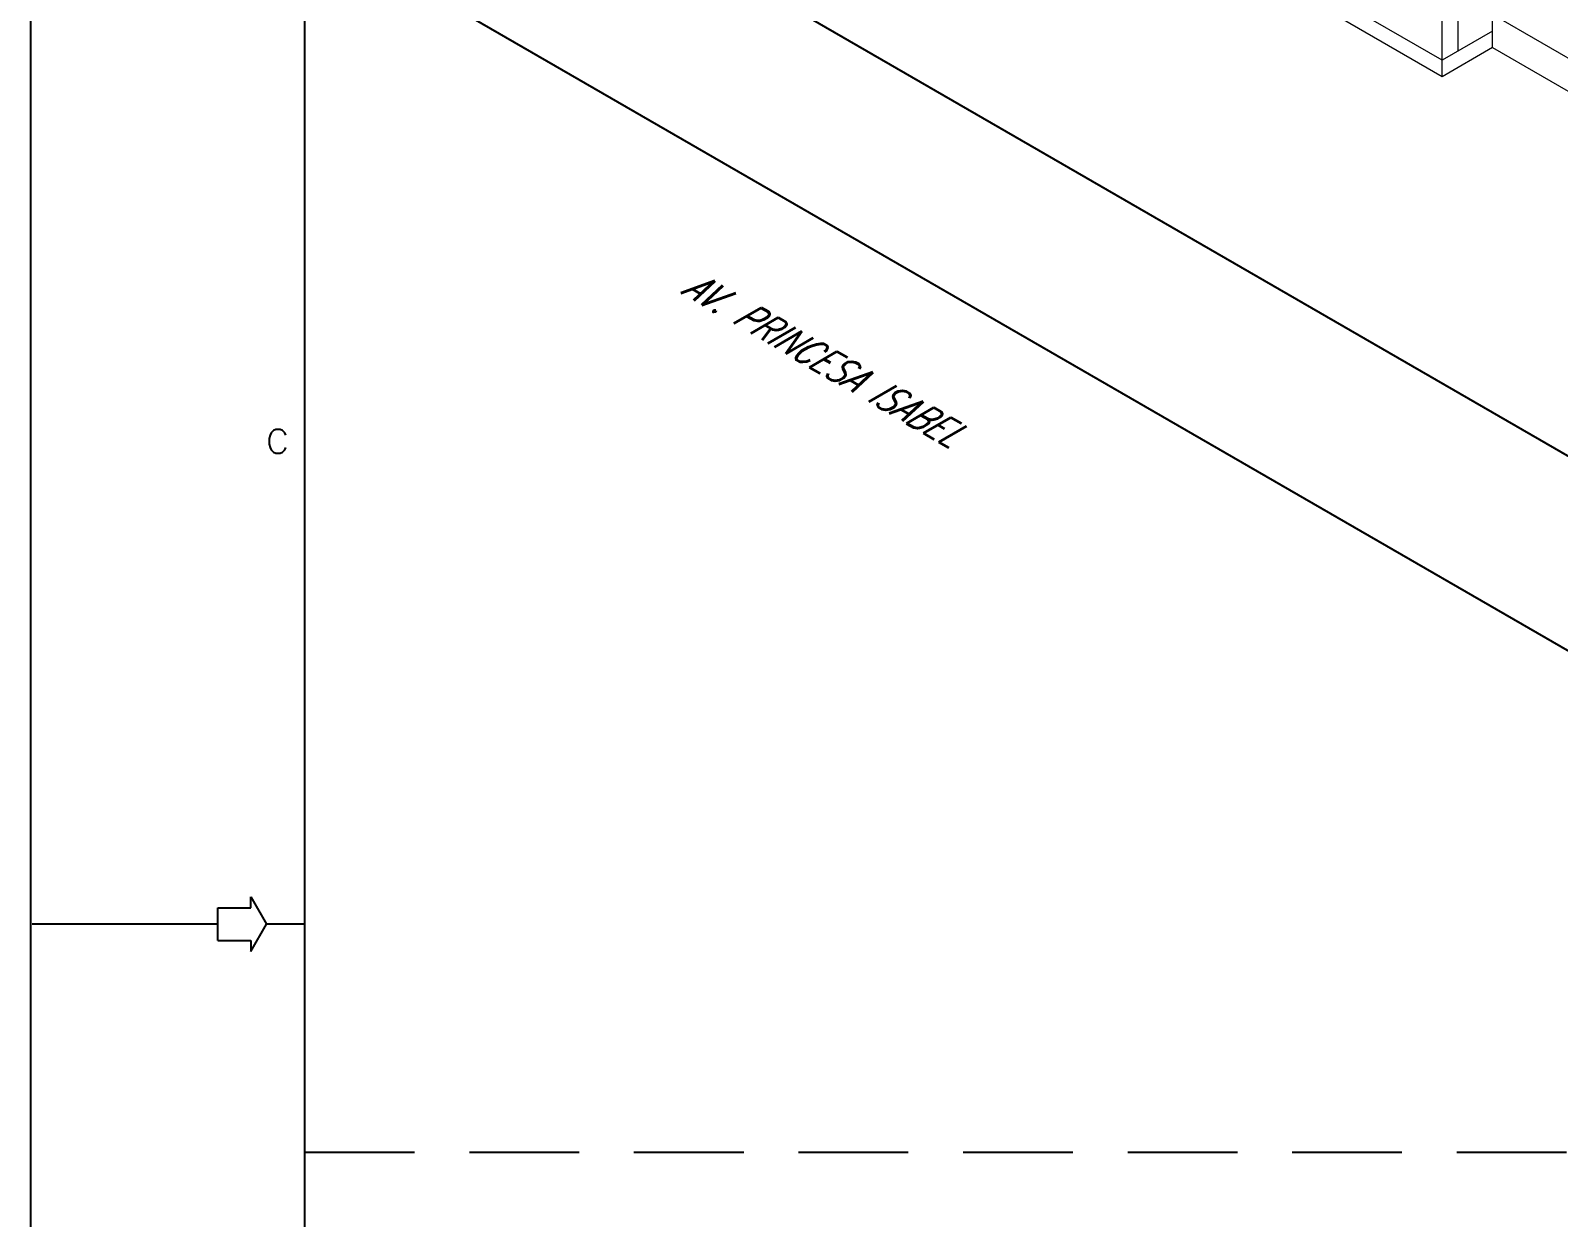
# Model space of a CAD drawing. Header units: millimetres. Extents: x -312439 to 477422, y -331570 to 212570.
# Drawn here: x 386310 to 393273, y 97877 to 103283 of the extents above; entities that cross this region are included whole.
import ezdxf

# ---------------------------------------------------------------- set-up
doc = ezdxf.new("R2010")
doc.units = ezdxf.units.MM
doc.linetypes.add('DASHED', pattern=[0.75, 0.5, -0.25])
doc.layers.add('ARCONDTEXTO', color=4, linetype='Continuous')
doc.layers.add('FORMATO A1', color=1, linetype='Continuous')
doc.styles.add('ROMANS', font='romans.shx', dxfattribs={"height": 187.5})

# ---------------------------------------------------------------- blocks, each defined once
blk = doc.blocks.new('A$C2D342850')
at = {"layer": 'FORMATO A1', "color": 1, "linetype": 'Continuous'}
for p, q in [((0, 0), (0, -59400)), ((2006.7, -29151.8), (2150, -29400)), ((2006.7, -29251.8), (2006.7, -29151.8)), ((1706.7, -29251.8), (2006.7, -29251.8)), ((1706.7, -29548.3), (1706.7, -29251.8)), ((1706.7, -29400.1), (13.4, -29400.1)), ((2006.7, -29648.1), (2150, -29400)), ((2500, -29400.1), (2152.8, -29400.1)), ((1706.7, -29548.1), (2006.7, -29548.1)), ((2006.7, -29548.1), (2006.7, -29648.1))]:
    blk.add_line(p, q, dxfattribs=at)
at = {"layer": 'FORMATO A1', "color": 2, "linetype": 'Continuous'}
blk.add_line((2500, -58400), (2500, -1000), dxfattribs=at)
at = {"layer": 'FORMATO A1', "color": 1, "linetype": 'Continuous'}
blk.add_lwpolyline([(2328.17, -24945), (2317.85, -24924.37), (2297.23, -24903.75), (2276.6, -24893.44), (2235.35, -24893.44), (2214.73, -24903.75), (2194.1, -24924.37), (2183.79, -24945), (2173.48, -24975.94), (2173.48, -25027.5), (2183.79, -25058.44), (2194.1, -25079.06), (2214.73, -25099.69), (2235.35, -25110), (2276.6, -25110), (2297.23, -25099.69), (2317.85, -25079.06), (2328.17, -25058.44)], dxfattribs=at)

msp = doc.modelspace()

# ---------------------------------------------------------------- linework, layer by layer
at = {"color": 0, "linetype": 'Continuous', "lineweight": 0, "extrusion": (0, 0.816497, 0.57735)}
for p, q in [((392816.562, 103190.577), (392816.562, 106991.058)), ((392742.94, 103073.062), (392742.94, 106948.553)), ((392742.94, 103148.072), (392002.395, 103575.626)), ((392742.94, 103073.062), (392002.395, 103500.616)), ((392972.466, 103205.579), (392972.466, 103375.612)), ((393561.438, 103015.555), (392972.466, 103355.598)), ((392972.466, 103280.588), (392742.94, 103148.072)), ((392972.466, 103205.579), (392742.94, 103073.062)), ((392972.466, 103205.579), (393561.438, 102865.536))]:
    msp.add_line(p, q, dxfattribs=at)
for p, q in [((387560.008, 104668.886), (396262.167, 99644.692)), ((387560.008, 103782.016), (397273.384, 98173.996))]:
    msp.add_line(p, q)
at = {"linetype": 'DASHED', "ltscale": 1000}
msp.add_line((387560.008, 98173.97), (419159.925, 98174.318, 0), dxfattribs=at)

# ---------------------------------------------------------------- block references
at = {"layer": 'FORMATO A1', "xscale": 0.5, "yscale": 0.5, "zscale": 0.5}
msp.add_blockref('A$C2D342850', (386310.008, 113912.941, 0), dxfattribs=at)

# ---------------------------------------------------------------- texts
at = {"layer": 'ARCONDTEXTO', "linetype": 'Continuous', "lineweight": -3, "style": 'ROMANS', "oblique": 30, "width": 0.8}
msp.add_text('AV. PRINCESA ISABEL', height=125, rotation=330, dxfattribs=at).set_placement((389269.588, 102089.741))

doc.saveas('drawing.dxf')
